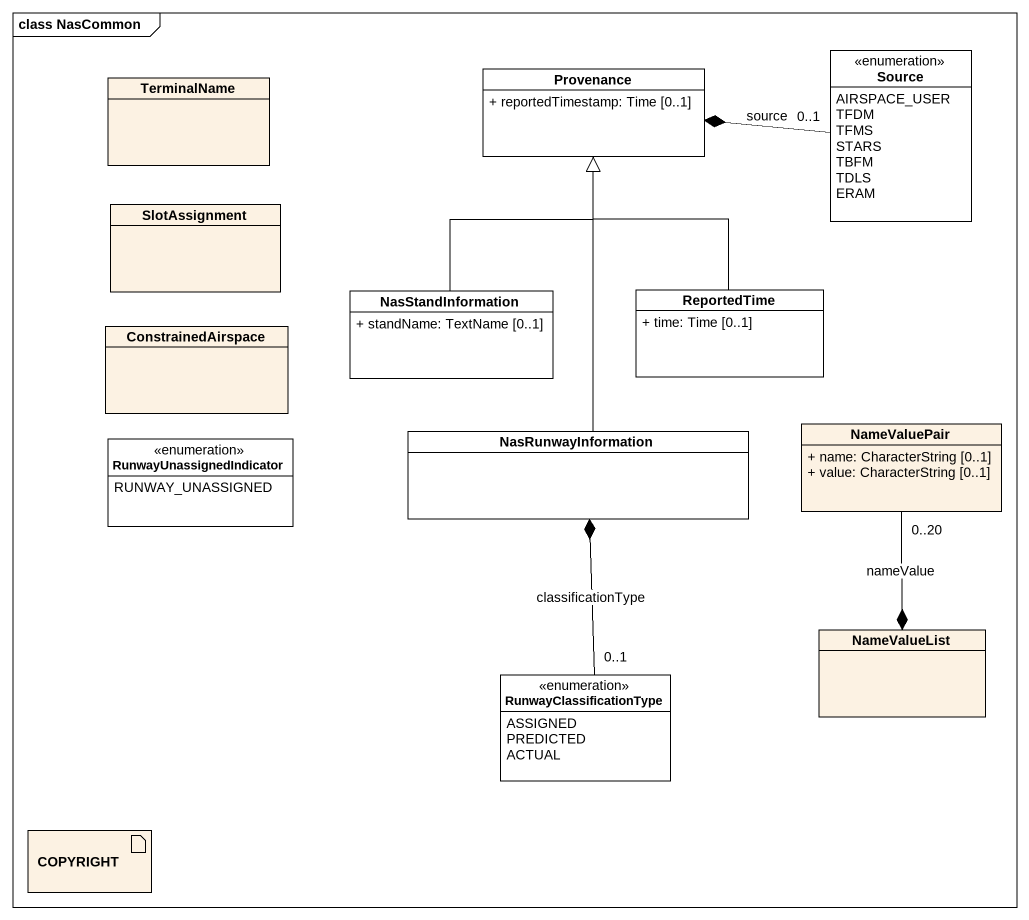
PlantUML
@startuml
mainframe class NasCommon
allowmixing
hide circle
hide empty members
skinparam classAttributeIconSize 0
class Provenance {
  + reportedTimestamp: Time [0..1]
}
enum Source {
  AIRSPACE_USER
  TFDM
  TFMS
  STARS
  TBFM
  TDLS
  ERAM
}
class TerminalName #FCF2E3
class SlotAssignment #FCF2E3
class NasStandInformation {
  + standName: TextName [0..1]
}
class ReportedTime {
  + time: Time [0..1]
}
class ConstrainedAirspace #FCF2E3
enum RunwayUnassignedIndicator {
  RUNWAY_UNASSIGNED
}
class NasRunwayInformation
class NameValuePair #FCF2E3 {
  + name: CharacterString [0..1]
  + value: CharacterString [0..1]
}
class NameValueList #FCF2E3
enum RunwayClassificationType {
  ASSIGNED
  PREDICTED
  ACTUAL
}
artifact COPYRIGHT #FCF2E3
Provenance *-right- "0..1" Source : source
NasStandInformation -up-|> Provenance
ReportedTime -up-|> Provenance
NasRunwayInformation -up-|> Provenance
NasRunwayInformation *-- "0..1" RunwayClassificationType : classificationType
NameValueList *-up- "0..20" NameValuePair : nameValue
@enduml
